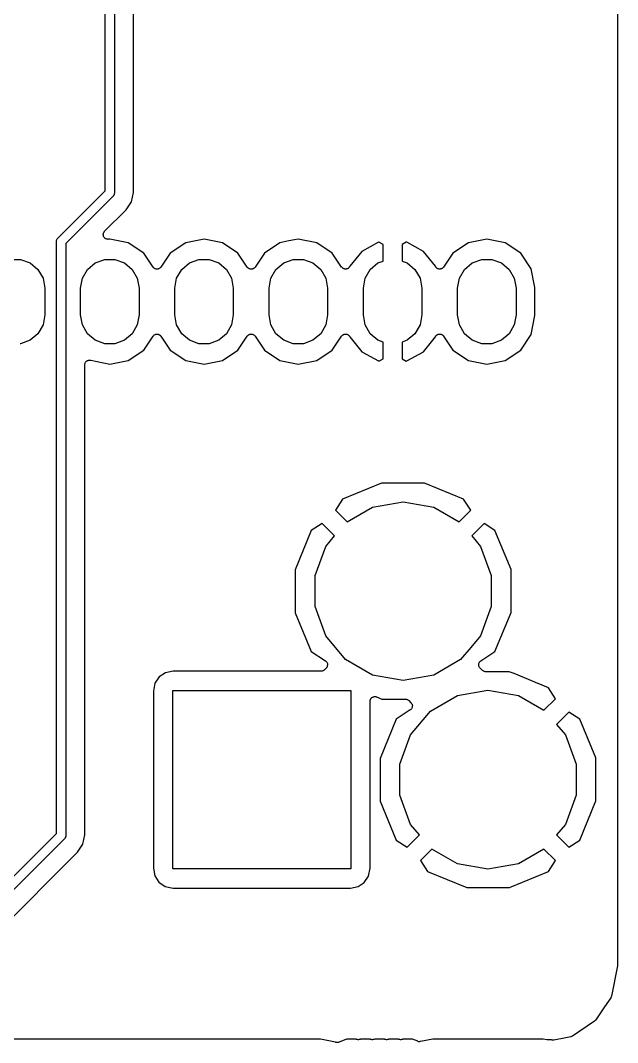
# Model space of a CAD drawing. Extents: x 94.5 to 178, y -163.6 to -72.4.
# Drawn here: x 161.9 to 177.99, y -128.08 to -100.55 of the extents above; entities that cross this region are included whole.
import ezdxf

# ---------------------------------------------------------------- set-up
doc = ezdxf.new("R2010")
doc.units = 0
doc.header["$MEASUREMENT"] = 0
doc.layers.add('BLACK', color=7, linetype='CONTINUOUS')

msp = doc.modelspace()

# ---------------------------------------------------------------- linework, layer by layer
at = {"layer": 'Black'}
for p, q in [((177.992, -75.1118), (177.992, -125.988)), ((164.183, -105.137), (164.183, -94.0154)), ((164.437, -94.0154), (164.437, -105.19)), ((164.945, -105.177), (164.945, -94.4391)), ((162.91, -106.41), (164.183, -105.137)), ((164.437, -105.19), (164.436, -105.196)), ((164.894, -105.432), (164.945, -105.177)), ((164.4, -105.28), (163.127, -106.553)), ((164.403, -105.275), (164.4, -105.28)), ((164.407, -105.272), (164.403, -105.275)), ((164.416, -105.257), (164.407, -105.272)), ((164.425, -105.244), (164.416, -105.257)), ((164.427, -105.238), (164.425, -105.244)), ((164.429, -105.233), (164.427, -105.238)), ((164.432, -105.217), (164.429, -105.233)), ((164.437, -105.201), (164.432, -105.217)), ((164.436, -105.196), (164.437, -105.201)), ((164.842, -105.51), (164.894, -105.432)), ((164.171, -106.227), (164.75, -105.648)), ((164.75, -105.648), (164.842, -105.51)), ((164.842, -105.51), (164.842, -105.51)), ((164.134, -106.306), (164.138, -106.291)), ((164.138, -106.291), (164.14, -106.276)), ((164.14, -106.276), (164.144, -106.27)), ((164.144, -106.27), (164.146, -106.263)), ((164.146, -106.263), (164.154, -106.251)), ((164.154, -106.251), (164.162, -106.237)), ((164.162, -106.237), (164.167, -106.233)), ((164.167, -106.233), (164.171, -106.227)), ((162.873, -106.489), (162.878, -106.473)), ((162.874, -106.494), (162.873, -106.489)), ((162.873, -106.5), (162.874, -106.494)), ((162.873, -122.447), (162.873, -106.5)), ((162.878, -106.473), (162.881, -106.457)), ((162.881, -106.457), (162.883, -106.452)), ((162.883, -106.452), (162.885, -106.446)), ((162.885, -106.446), (162.894, -106.433)), ((162.894, -106.433), (162.903, -106.418)), ((162.903, -106.418), (162.907, -106.415)), ((162.907, -106.415), (162.91, -106.41)), ((163.127, -106.553), (163.127, -122.5)), ((164.135, -106.313), (164.134, -106.306)), ((164.134, -106.32), (164.135, -106.313)), ((164.137, -106.335), (164.134, -106.32)), ((164.138, -106.35), (164.137, -106.335)), ((164.141, -106.356), (164.138, -106.35)), ((164.142, -106.363), (164.141, -106.356)), ((164.15, -106.376), (164.142, -106.363)), ((164.157, -106.39), (164.15, -106.376)), ((164.162, -106.395), (164.157, -106.39)), ((164.165, -106.401), (164.162, -106.395)), ((164.177, -106.41), (164.165, -106.401)), ((164.188, -106.421), (164.177, -106.41)), ((164.194, -106.424), (164.188, -106.421)), ((164.2, -106.428), (164.194, -106.424)), ((164.214, -106.433), (164.2, -106.428)), ((164.228, -106.44), (164.214, -106.433)), ((164.235, -106.44), (164.228, -106.44)), ((164.241, -106.443), (164.235, -106.44)), ((164.257, -106.442), (164.241, -106.443)), ((164.272, -106.444), (164.257, -106.442)), ((164.278, -106.442), (164.272, -106.444)), ((164.285, -106.442), (164.278, -106.442)), ((164.31, -106.437), (164.285, -106.442)), ((164.805, -106.535), (164.31, -106.437)), ((165.224, -106.815), (164.805, -106.535)), ((166.355, -106.535), (165.936, -106.815)), ((166.85, -106.437), (166.355, -106.535)), ((167.345, -106.535), (166.85, -106.437)), ((167.764, -106.815), (167.345, -106.535)), ((168.895, -106.535), (168.476, -106.815)), ((169.136, -106.487), (168.895, -106.535)), ((169.288, -106.457), (169.136, -106.487)), ((169.39, -106.437), (169.288, -106.457)), ((169.288, -106.457), (169.288, -106.457)), ((169.288, -106.457), (169.288, -106.457)), ((169.885, -106.535), (169.39, -106.437)), ((170.304, -106.815), (169.885, -106.535)), ((171.547, -106.522), (171.097, -106.768)), ((171.563, -106.519), (171.547, -106.522)), ((171.676, -106.582), (171.563, -106.519)), ((172.297, -106.519), (172.184, -106.582)), ((172.313, -106.522), (172.297, -106.519)), ((172.763, -106.768), (172.313, -106.522)), ((173.975, -106.535), (173.556, -106.815)), ((174.47, -106.437), (173.975, -106.535)), ((174.965, -106.535), (174.47, -106.437)), ((175.384, -106.815), (174.965, -106.535)), ((165.474, -107.19), (165.224, -106.815)), ((165.936, -106.815), (165.686, -107.19)), ((168.014, -107.19), (167.764, -106.815)), ((168.476, -106.815), (168.226, -107.19)), ((170.554, -107.189), (170.304, -106.815)), ((171.097, -106.768), (170.776, -107.167)), ((171.676, -107.027), (171.676, -106.582)), ((172.184, -106.582), (172.184, -107.027)), ((173.084, -107.167), (172.763, -106.768)), ((173.556, -106.815), (173.306, -107.189)), ((175.664, -107.235), (175.384, -106.815)), ((161.633, -106.985), (161.907, -106.985)), ((161.907, -106.985), (162.164, -107.078)), ((162.164, -107.078), (162.373, -107.254)), ((163.707, -107.254), (163.916, -107.078)), ((163.916, -107.078), (164.173, -106.985)), ((164.173, -106.985), (164.447, -106.985)), ((164.447, -106.985), (164.704, -107.078)), ((164.704, -107.078), (164.913, -107.254)), ((166.247, -107.254), (166.456, -107.078)), ((166.456, -107.078), (166.713, -106.985)), ((166.713, -106.985), (166.987, -106.985)), ((166.987, -106.985), (167.244, -107.078)), ((167.244, -107.078), (167.453, -107.254)), ((168.787, -107.254), (168.996, -107.078)), ((168.996, -107.078), (169.253, -106.985)), ((169.253, -106.985), (169.527, -106.985)), ((169.527, -106.985), (169.784, -107.078)), ((169.784, -107.078), (169.993, -107.254)), ((171.327, -107.254), (171.536, -107.078)), ((171.536, -107.078), (171.676, -107.027)), ((172.184, -107.027), (172.324, -107.078)), ((172.324, -107.078), (172.533, -107.254)), ((173.867, -107.254), (174.076, -107.078)), ((174.076, -107.078), (174.333, -106.985)), ((174.333, -106.985), (174.607, -106.985)), ((174.607, -106.985), (174.864, -107.078)), ((174.864, -107.078), (175.073, -107.254)), ((162.373, -107.254), (162.51, -107.491)), ((163.57, -107.491), (163.707, -107.254)), ((164.913, -107.254), (165.05, -107.491)), ((165.484, -107.2), (165.474, -107.19)), ((165.492, -107.211), (165.484, -107.2)), ((165.499, -107.216), (165.492, -107.211)), ((165.505, -107.222), (165.499, -107.216)), ((165.517, -107.228), (165.505, -107.222)), ((165.529, -107.235), (165.517, -107.228)), ((165.537, -107.237), (165.529, -107.235)), ((165.544, -107.241), (165.537, -107.237)), ((165.558, -107.243), (165.544, -107.241)), ((165.572, -107.246), (165.558, -107.243)), ((165.58, -107.245), (165.572, -107.246)), ((165.588, -107.246), (165.58, -107.245)), ((165.602, -107.243), (165.588, -107.246)), ((165.616, -107.241), (165.602, -107.243)), ((165.623, -107.237), (165.616, -107.241)), ((165.631, -107.235), (165.623, -107.237)), ((165.643, -107.228), (165.631, -107.235)), ((165.655, -107.222), (165.643, -107.228)), ((165.661, -107.216), (165.655, -107.222)), ((165.668, -107.211), (165.661, -107.216)), ((165.676, -107.2), (165.668, -107.211)), ((165.686, -107.19), (165.676, -107.2)), ((166.11, -107.491), (166.247, -107.254)), ((167.453, -107.254), (167.59, -107.491)), ((168.024, -107.2), (168.014, -107.19)), ((168.032, -107.211), (168.024, -107.2)), ((168.039, -107.216), (168.032, -107.211)), ((168.045, -107.222), (168.039, -107.216)), ((168.057, -107.228), (168.045, -107.222)), ((168.069, -107.235), (168.057, -107.228)), ((168.077, -107.237), (168.069, -107.235)), ((168.084, -107.241), (168.077, -107.237)), ((168.098, -107.243), (168.084, -107.241)), ((168.112, -107.246), (168.098, -107.243)), ((168.12, -107.245), (168.112, -107.246)), ((168.128, -107.246), (168.12, -107.245)), ((168.142, -107.243), (168.128, -107.246)), ((168.156, -107.241), (168.142, -107.243)), ((168.163, -107.237), (168.156, -107.241)), ((168.171, -107.235), (168.163, -107.237)), ((168.183, -107.228), (168.171, -107.235)), ((168.195, -107.222), (168.183, -107.228)), ((168.201, -107.216), (168.195, -107.222)), ((168.208, -107.211), (168.201, -107.216)), ((168.216, -107.2), (168.208, -107.211)), ((168.226, -107.19), (168.216, -107.2)), ((168.65, -107.491), (168.787, -107.254)), ((169.993, -107.254), (170.13, -107.491)), ((170.562, -107.197), (170.554, -107.189)), ((170.568, -107.206), (170.562, -107.197)), ((170.577, -107.213), (170.568, -107.206)), ((170.585, -107.221), (170.577, -107.213)), ((170.595, -107.226), (170.585, -107.221)), ((170.603, -107.233), (170.595, -107.226)), ((170.614, -107.236), (170.603, -107.233)), ((170.624, -107.241), (170.614, -107.236)), ((170.635, -107.242), (170.624, -107.241)), ((170.646, -107.245), (170.635, -107.242)), ((170.657, -107.244), (170.646, -107.245)), ((170.668, -107.246), (170.657, -107.244)), ((170.679, -107.243), (170.668, -107.246)), ((170.69, -107.242), (170.679, -107.243)), ((170.7, -107.238), (170.69, -107.242)), ((170.711, -107.235), (170.7, -107.238)), ((170.72, -107.229), (170.711, -107.235)), ((170.73, -107.225), (170.72, -107.229)), ((170.738, -107.217), (170.73, -107.225)), ((170.748, -107.211), (170.738, -107.217)), ((170.754, -107.202), (170.748, -107.211)), ((170.762, -107.194), (170.754, -107.202)), ((170.767, -107.184), (170.762, -107.194)), ((170.774, -107.175), (170.767, -107.184)), ((170.776, -107.167), (170.774, -107.175)), ((171.19, -107.491), (171.327, -107.254)), ((172.533, -107.254), (172.67, -107.491)), ((173.086, -107.175), (173.084, -107.167)), ((173.093, -107.184), (173.086, -107.175)), ((173.098, -107.194), (173.093, -107.184)), ((173.106, -107.202), (173.098, -107.194)), ((173.112, -107.211), (173.106, -107.202)), ((173.122, -107.217), (173.112, -107.211)), ((173.13, -107.225), (173.122, -107.217)), ((173.14, -107.229), (173.13, -107.225)), ((173.149, -107.235), (173.14, -107.229)), ((173.16, -107.238), (173.149, -107.235)), ((173.17, -107.242), (173.16, -107.238)), ((173.181, -107.243), (173.17, -107.242)), ((173.192, -107.246), (173.181, -107.243)), ((173.203, -107.244), (173.192, -107.246)), ((173.214, -107.245), (173.203, -107.244)), ((173.225, -107.242), (173.214, -107.245)), ((173.236, -107.241), (173.225, -107.242)), ((173.246, -107.236), (173.236, -107.241)), ((173.257, -107.233), (173.246, -107.236)), ((173.265, -107.226), (173.257, -107.233)), ((173.275, -107.221), (173.265, -107.226)), ((173.283, -107.213), (173.275, -107.221)), ((173.292, -107.206), (173.283, -107.213)), ((173.298, -107.197), (173.292, -107.206)), ((173.306, -107.189), (173.298, -107.197)), ((173.73, -107.491), (173.867, -107.254)), ((175.073, -107.254), (175.21, -107.491)), ((175.765, -107.742), (175.664, -107.235)), ((162.51, -107.491), (162.557, -107.76)), ((163.523, -107.76), (163.57, -107.491)), ((165.05, -107.491), (165.097, -107.76)), ((166.063, -107.76), (166.11, -107.491)), ((167.59, -107.491), (167.637, -107.76)), ((168.603, -107.76), (168.65, -107.491)), ((170.13, -107.491), (170.177, -107.76)), ((171.143, -107.76), (171.19, -107.491)), ((172.67, -107.491), (172.717, -107.76)), ((173.683, -107.76), (173.73, -107.491)), ((175.21, -107.491), (175.257, -107.76)), ((162.557, -107.76), (162.557, -108.48)), ((163.523, -108.48), (163.523, -107.76)), ((165.097, -107.76), (165.097, -108.48)), ((166.063, -108.48), (166.063, -107.76)), ((167.637, -107.76), (167.637, -108.48)), ((168.603, -108.48), (168.603, -107.76)), ((170.177, -107.76), (170.177, -108.48)), ((171.143, -108.48), (171.143, -107.76)), ((172.717, -107.76), (172.717, -108.48)), ((173.683, -108.48), (173.683, -107.76)), ((175.257, -107.76), (175.257, -108.48)), ((175.765, -108.498), (175.765, -107.742)), ((162.557, -108.48), (162.51, -108.749)), ((163.57, -108.749), (163.523, -108.48)), ((165.097, -108.48), (165.05, -108.749)), ((166.11, -108.749), (166.063, -108.48)), ((167.637, -108.48), (167.59, -108.749)), ((168.65, -108.749), (168.603, -108.48)), ((170.177, -108.48), (170.13, -108.749)), ((171.19, -108.749), (171.143, -108.48)), ((172.717, -108.48), (172.67, -108.749)), ((173.73, -108.749), (173.683, -108.48)), ((175.257, -108.48), (175.21, -108.749)), ((162.51, -108.749), (162.373, -108.986)), ((163.707, -108.986), (163.57, -108.749)), ((165.05, -108.749), (164.913, -108.986)), ((166.247, -108.986), (166.11, -108.749)), ((167.59, -108.749), (167.453, -108.986)), ((168.787, -108.986), (168.65, -108.749)), ((170.13, -108.749), (169.993, -108.986)), ((171.327, -108.986), (171.19, -108.749)), ((172.67, -108.749), (172.533, -108.986)), ((173.867, -108.986), (173.73, -108.749)), ((175.21, -108.749), (175.073, -108.986)), ((175.664, -109.005), (175.765, -108.498)), ((162.373, -108.986), (162.164, -109.162)), ((163.916, -109.162), (163.707, -108.986)), ((164.913, -108.986), (164.704, -109.162)), ((165.474, -109.05), (165.484, -109.04)), ((165.484, -109.04), (165.492, -109.029)), ((165.492, -109.029), (165.499, -109.024)), ((165.499, -109.024), (165.505, -109.018)), ((165.505, -109.018), (165.517, -109.012)), ((165.517, -109.012), (165.529, -109.005)), ((165.529, -109.005), (165.537, -109.003)), ((165.537, -109.003), (165.544, -108.999)), ((165.544, -108.999), (165.558, -108.997)), ((165.558, -108.997), (165.572, -108.994)), ((165.572, -108.994), (165.58, -108.995)), ((165.58, -108.995), (165.588, -108.994)), ((165.588, -108.994), (165.602, -108.997)), ((165.602, -108.997), (165.616, -108.999)), ((165.616, -108.999), (165.623, -109.003)), ((165.623, -109.003), (165.631, -109.005)), ((165.631, -109.005), (165.643, -109.012)), ((165.643, -109.012), (165.655, -109.018)), ((165.655, -109.018), (165.661, -109.024)), ((165.661, -109.024), (165.668, -109.029)), ((165.668, -109.029), (165.676, -109.04)), ((165.676, -109.04), (165.686, -109.05)), ((166.456, -109.162), (166.247, -108.986)), ((167.453, -108.986), (167.244, -109.162)), ((168.014, -109.05), (168.024, -109.04)), ((168.024, -109.04), (168.032, -109.029)), ((168.032, -109.029), (168.039, -109.024)), ((168.039, -109.024), (168.045, -109.018)), ((168.045, -109.018), (168.057, -109.012)), ((168.057, -109.012), (168.069, -109.005)), ((168.069, -109.005), (168.077, -109.003)), ((168.077, -109.003), (168.084, -108.999)), ((168.084, -108.999), (168.098, -108.997)), ((168.098, -108.997), (168.112, -108.994)), ((168.112, -108.994), (168.12, -108.995)), ((168.12, -108.995), (168.128, -108.994)), ((168.128, -108.994), (168.142, -108.997)), ((168.142, -108.997), (168.156, -108.999)), ((168.156, -108.999), (168.163, -109.003)), ((168.163, -109.003), (168.171, -109.005)), ((168.171, -109.005), (168.183, -109.012)), ((168.183, -109.012), (168.195, -109.018)), ((168.195, -109.018), (168.201, -109.024)), ((168.201, -109.024), (168.208, -109.029)), ((168.208, -109.029), (168.216, -109.04)), ((168.216, -109.04), (168.226, -109.05)), ((168.996, -109.162), (168.787, -108.986)), ((169.993, -108.986), (169.784, -109.162)), ((170.554, -109.051), (170.562, -109.043)), ((170.562, -109.043), (170.568, -109.034)), ((170.568, -109.034), (170.577, -109.027)), ((170.577, -109.027), (170.585, -109.019)), ((170.585, -109.019), (170.595, -109.014)), ((170.595, -109.014), (170.603, -109.007)), ((170.603, -109.007), (170.614, -109.004)), ((170.614, -109.004), (170.624, -108.999)), ((170.624, -108.999), (170.635, -108.998)), ((170.635, -108.998), (170.646, -108.995)), ((170.646, -108.995), (170.657, -108.996)), ((170.657, -108.996), (170.668, -108.994)), ((170.668, -108.994), (170.679, -108.997)), ((170.679, -108.997), (170.69, -108.998)), ((170.69, -108.998), (170.7, -109.002)), ((170.7, -109.002), (170.711, -109.005)), ((170.711, -109.005), (170.72, -109.011)), ((170.72, -109.011), (170.73, -109.015)), ((170.73, -109.015), (170.738, -109.023)), ((170.738, -109.023), (170.748, -109.029)), ((170.748, -109.029), (170.754, -109.038)), ((170.754, -109.038), (170.762, -109.046)), ((170.762, -109.046), (170.767, -109.056)), ((171.536, -109.162), (171.327, -108.986)), ((172.533, -108.986), (172.324, -109.162)), ((173.093, -109.056), (173.098, -109.046)), ((173.098, -109.046), (173.106, -109.038)), ((173.106, -109.038), (173.112, -109.029)), ((173.112, -109.029), (173.122, -109.023)), ((173.122, -109.023), (173.13, -109.015)), ((173.13, -109.015), (173.14, -109.011)), ((173.14, -109.011), (173.149, -109.005)), ((173.149, -109.005), (173.16, -109.002)), ((173.16, -109.002), (173.17, -108.998)), ((173.17, -108.998), (173.181, -108.997)), ((173.181, -108.997), (173.192, -108.994)), ((173.192, -108.994), (173.203, -108.996)), ((173.203, -108.996), (173.214, -108.995)), ((173.214, -108.995), (173.225, -108.998)), ((173.225, -108.998), (173.236, -108.999)), ((173.236, -108.999), (173.246, -109.004)), ((173.246, -109.004), (173.257, -109.007)), ((173.257, -109.007), (173.265, -109.014)), ((173.265, -109.014), (173.275, -109.019)), ((173.275, -109.019), (173.283, -109.027)), ((173.283, -109.027), (173.292, -109.034)), ((173.292, -109.034), (173.298, -109.043)), ((173.298, -109.043), (173.306, -109.051)), ((174.076, -109.162), (173.867, -108.986)), ((175.073, -108.986), (174.864, -109.162)), ((175.384, -109.425), (175.664, -109.005)), ((161.907, -109.255), (161.897, -109.255)), ((162.164, -109.162), (161.907, -109.255)), ((164.173, -109.255), (163.916, -109.162)), ((164.447, -109.255), (164.173, -109.255)), ((164.704, -109.162), (164.447, -109.255)), ((165.224, -109.425), (165.474, -109.05)), ((165.686, -109.05), (165.936, -109.425)), ((166.713, -109.255), (166.456, -109.162)), ((166.987, -109.255), (166.713, -109.255)), ((167.244, -109.162), (166.987, -109.255)), ((167.764, -109.425), (168.014, -109.05)), ((168.226, -109.05), (168.476, -109.425)), ((169.253, -109.255), (168.996, -109.162)), ((169.527, -109.255), (169.253, -109.255)), ((169.784, -109.162), (169.527, -109.255)), ((170.304, -109.425), (170.554, -109.051)), ((170.767, -109.056), (170.774, -109.065)), ((170.774, -109.065), (170.776, -109.073)), ((170.776, -109.073), (171.097, -109.472)), ((171.676, -109.213), (171.536, -109.162)), ((171.676, -109.658), (171.676, -109.213)), ((172.324, -109.162), (172.184, -109.213)), ((172.184, -109.213), (172.184, -109.658)), ((172.763, -109.472), (173.084, -109.073)), ((173.084, -109.073), (173.086, -109.065)), ((173.086, -109.065), (173.093, -109.056)), ((173.306, -109.051), (173.556, -109.425)), ((174.333, -109.255), (174.076, -109.162)), ((174.607, -109.255), (174.333, -109.255)), ((174.864, -109.162), (174.607, -109.255)), ((164.805, -109.705), (165.224, -109.425)), ((165.936, -109.425), (166.355, -109.705)), ((167.345, -109.705), (167.764, -109.425)), ((168.476, -109.425), (168.895, -109.705)), ((169.885, -109.705), (170.304, -109.425)), ((171.097, -109.472), (171.547, -109.718)), ((172.313, -109.718), (172.763, -109.472)), ((173.556, -109.425), (173.975, -109.705)), ((174.965, -109.705), (175.384, -109.425)), ((163.635, -109.814), (163.64, -109.796)), ((163.636, -109.818), (163.635, -109.814)), ((163.635, -109.822), (163.636, -109.818)), ((163.635, -122.487), (163.635, -109.822)), ((163.64, -109.796), (163.643, -109.779)), ((163.643, -109.779), (163.645, -109.775)), ((163.645, -109.775), (163.646, -109.771)), ((163.646, -109.771), (163.656, -109.756)), ((163.656, -109.756), (163.665, -109.74)), ((163.665, -109.74), (163.668, -109.738)), ((163.668, -109.738), (163.67, -109.734)), ((163.67, -109.734), (163.685, -109.724)), ((163.685, -109.724), (163.699, -109.712)), ((163.699, -109.712), (163.702, -109.711)), ((163.702, -109.711), (163.706, -109.708)), ((163.706, -109.708), (163.723, -109.703)), ((163.723, -109.703), (163.74, -109.697)), ((163.74, -109.697), (163.744, -109.697)), ((163.744, -109.697), (163.748, -109.696)), ((163.748, -109.696), (163.766, -109.697)), ((163.766, -109.697), (163.784, -109.697)), ((163.784, -109.697), (163.788, -109.698)), ((163.788, -109.698), (163.792, -109.699)), ((163.792, -109.699), (163.799, -109.702)), ((163.799, -109.702), (164.31, -109.803)), ((164.31, -109.803), (164.805, -109.705)), ((166.355, -109.705), (166.85, -109.803)), ((166.85, -109.803), (167.345, -109.705)), ((168.895, -109.705), (169.39, -109.803)), ((169.39, -109.803), (169.885, -109.705)), ((171.547, -109.718), (171.563, -109.721)), ((171.563, -109.721), (171.676, -109.658)), ((172.184, -109.658), (172.297, -109.721)), ((172.297, -109.721), (172.313, -109.718)), ((173.975, -109.705), (174.47, -109.803)), ((174.47, -109.803), (174.965, -109.705)), ((171.63, -113.013), (170.584, -113.446)), ((172.787, -113.011), (171.63, -113.013)), ((173.844, -113.446), (172.787, -113.011)), ((170.584, -113.446), (170.392, -113.739)), ((174.036, -113.739), (173.844, -113.446)), ((170.705, -114.051), (171.39, -113.656)), ((171.39, -113.656), (172.214, -113.511)), ((172.214, -113.511), (173.038, -113.656)), ((173.038, -113.656), (173.723, -114.051)), ((170.392, -113.739), (170.705, -114.051)), ((173.723, -114.051), (174.036, -113.739)), ((170.033, -114.098), (169.74, -114.29)), ((170.366, -114.431), (170.033, -114.098)), ((174.288, -114.205), (174.062, -114.431)), ((174.395, -114.098), (174.288, -114.205)), ((174.288, -114.205), (174.288, -114.205)), ((174.288, -114.205), (174.288, -114.205)), ((174.688, -114.29), (174.395, -114.098)), ((169.74, -114.29), (169.305, -115.347)), ((170.127, -114.715), (170.366, -114.431)), ((174.062, -114.431), (174.301, -114.715)), ((175.121, -115.336), (174.688, -114.29)), ((169.841, -115.502), (170.127, -114.715)), ((174.301, -114.715), (174.587, -115.502)), ((169.305, -115.347), (169.307, -116.504)), ((175.123, -116.493), (175.121, -115.336)), ((169.841, -116.338), (169.841, -115.502)), ((174.587, -115.502), (174.587, -116.338)), ((170.127, -117.125), (169.841, -116.338)), ((174.587, -116.338), (174.301, -117.125)), ((169.307, -116.504), (169.74, -117.55)), ((174.688, -117.55), (175.123, -116.493)), ((170.665, -117.766), (170.127, -117.125)), ((174.301, -117.125), (174.036, -117.441)), ((169.74, -117.55), (170.12, -117.798)), ((174.036, -117.441), (173.763, -117.766)), ((174.308, -117.798), (174.688, -117.55)), ((170.12, -117.798), (170.121, -117.799)), ((170.121, -117.799), (170.123, -117.8)), ((170.123, -117.8), (170.137, -117.814)), ((170.137, -117.814), (170.152, -117.828)), ((170.152, -117.828), (170.153, -117.83)), ((170.153, -117.83), (170.154, -117.831)), ((170.154, -117.831), (170.163, -117.85)), ((170.163, -117.85), (170.172, -117.868)), ((171.39, -118.184), (170.665, -117.766)), ((173.763, -117.766), (173.038, -118.184)), ((174.256, -117.868), (174.265, -117.85)), ((174.265, -117.85), (174.274, -117.831)), ((174.274, -117.831), (174.275, -117.83)), ((174.275, -117.83), (174.276, -117.828)), ((174.276, -117.828), (174.291, -117.814)), ((174.291, -117.814), (174.305, -117.8)), ((174.305, -117.8), (174.307, -117.799)), ((174.307, -117.799), (174.308, -117.798)), ((165.81, -118.119), (165.64, -118.231)), ((166.016, -118.079), (165.81, -118.119)), ((170.002, -118.079), (166.016, -118.079)), ((170.008, -118.078), (170.002, -118.079)), ((170.013, -118.079), (170.008, -118.078)), ((170.029, -118.074), (170.013, -118.079)), ((170.046, -118.072), (170.029, -118.074)), ((170.05, -118.069), (170.046, -118.072)), ((170.056, -118.067), (170.05, -118.069)), ((170.069, -118.058), (170.056, -118.067)), ((170.084, -118.05), (170.069, -118.058)), ((170.087, -118.045), (170.084, -118.05)), ((170.092, -118.042), (170.087, -118.045)), ((170.14, -117.994), (170.092, -118.042)), ((170.141, -117.992), (170.14, -117.994)), ((170.143, -117.991), (170.141, -117.992)), ((170.154, -117.974), (170.143, -117.991)), ((170.165, -117.958), (170.154, -117.974)), ((170.166, -117.956), (170.165, -117.958)), ((170.167, -117.954), (170.166, -117.956)), ((170.171, -117.935), (170.167, -117.954)), ((170.177, -117.915), (170.171, -117.935)), ((170.172, -117.868), (170.172, -117.87)), ((170.172, -117.87), (170.173, -117.871)), ((170.173, -117.871), (170.174, -117.891)), ((170.174, -117.891), (170.177, -117.911)), ((170.177, -117.911), (170.176, -117.913)), ((170.176, -117.913), (170.177, -117.915)), ((174.251, -117.911), (174.254, -117.891)), ((174.252, -117.913), (174.251, -117.911)), ((174.251, -117.915), (174.252, -117.913)), ((174.257, -117.935), (174.251, -117.915)), ((174.254, -117.891), (174.255, -117.871)), ((174.255, -117.871), (174.256, -117.87)), ((174.256, -117.87), (174.256, -117.868)), ((174.261, -117.954), (174.257, -117.935)), ((174.262, -117.956), (174.261, -117.954)), ((174.263, -117.958), (174.262, -117.956)), ((174.274, -117.974), (174.263, -117.958)), ((174.285, -117.991), (174.274, -117.974)), ((174.287, -117.992), (174.285, -117.991)), ((174.288, -117.994), (174.287, -117.992)), ((174.349, -118.055), (174.288, -117.994)), ((174.353, -118.058), (174.349, -118.055)), ((174.357, -118.062), (174.353, -118.058)), ((174.371, -118.07), (174.357, -118.062)), ((174.385, -118.08), (174.371, -118.07)), ((174.39, -118.081), (174.385, -118.08)), ((174.395, -118.084), (174.39, -118.081)), ((174.411, -118.087), (174.395, -118.084)), ((174.427, -118.091), (174.411, -118.087)), ((174.433, -118.091), (174.427, -118.091)), ((174.439, -118.092), (174.433, -118.091)), ((175.073, -118.091), (174.439, -118.092)), ((175.202, -118.144), (175.073, -118.091)), ((165.526, -118.4), (165.483, -118.612)), ((165.64, -118.231), (165.526, -118.4)), ((172.214, -118.329), (171.39, -118.184)), ((173.038, -118.184), (172.214, -118.329)), ((175.765, -118.376), (175.202, -118.144)), ((175.778, -118.381), (175.765, -118.376)), ((175.844, -118.408), (175.778, -118.381)), ((175.856, -118.413), (175.844, -118.408)), ((175.844, -118.408), (175.844, -118.408)), ((175.844, -118.408), (175.844, -118.408)), ((165.483, -118.612), (165.483, -123.388)), ((166.004, -123.4), (166.004, -118.6)), ((166.004, -118.6), (170.804, -118.6)), ((170.804, -118.6), (170.804, -123.4)), ((173.676, -118.736), (174.5, -118.591)), ((174.5, -118.591), (175.324, -118.736)), ((176.13, -118.526), (175.856, -118.413)), ((175.856, -118.413), (175.856, -118.413)), ((176.322, -118.819), (176.13, -118.526)), ((171.325, -118.889), (171.327, -118.875)), ((171.325, -123.388), (171.325, -118.889)), ((171.327, -118.875), (171.328, -118.862)), ((171.328, -118.862), (171.331, -118.854)), ((171.331, -118.854), (171.332, -118.845)), ((171.332, -118.845), (171.339, -118.833)), ((171.339, -118.833), (171.345, -118.821)), ((171.345, -118.821), (171.35, -118.815)), ((171.35, -118.815), (171.354, -118.807)), ((171.354, -118.807), (171.365, -118.798)), ((171.365, -118.798), (171.374, -118.788)), ((171.374, -118.788), (171.382, -118.784)), ((171.382, -118.784), (171.388, -118.779)), ((171.388, -118.779), (171.401, -118.774)), ((171.401, -118.774), (171.413, -118.768)), ((171.413, -118.768), (171.422, -118.767)), ((171.422, -118.767), (171.43, -118.764)), ((171.43, -118.764), (171.443, -118.764)), ((171.443, -118.764), (171.457, -118.762)), ((171.457, -118.762), (171.465, -118.764)), ((171.465, -118.764), (171.474, -118.764)), ((171.474, -118.764), (171.487, -118.768)), ((171.487, -118.768), (171.5, -118.771)), ((171.5, -118.771), (171.641, -118.829)), ((171.641, -118.829), (172.275, -118.828)), ((172.275, -118.828), (172.281, -118.829)), ((172.281, -118.829), (172.287, -118.829)), ((172.287, -118.829), (172.303, -118.833)), ((172.303, -118.833), (172.319, -118.836)), ((172.319, -118.836), (172.324, -118.839)), ((172.324, -118.839), (172.329, -118.84)), ((172.329, -118.84), (172.343, -118.85)), ((172.343, -118.85), (172.357, -118.858)), ((172.357, -118.858), (172.361, -118.862)), ((172.361, -118.862), (172.365, -118.865)), ((172.365, -118.865), (172.426, -118.926)), ((172.426, -118.926), (172.427, -118.928)), ((172.427, -118.928), (172.429, -118.929)), ((172.429, -118.929), (172.44, -118.946)), ((172.44, -118.946), (172.451, -118.962)), ((172.951, -119.154), (173.676, -118.736)), ((175.324, -118.736), (176.009, -119.131)), ((176.009, -119.131), (176.322, -118.819)), ((172.406, -119.122), (172.026, -119.37)), ((172.407, -119.121), (172.406, -119.122)), ((172.409, -119.12), (172.407, -119.121)), ((172.423, -119.106), (172.409, -119.12)), ((172.413, -119.795), (172.951, -119.154)), ((172.438, -119.092), (172.423, -119.106)), ((172.439, -119.09), (172.438, -119.092)), ((172.44, -119.089), (172.439, -119.09)), ((172.449, -119.07), (172.44, -119.089)), ((172.458, -119.052), (172.449, -119.07)), ((172.451, -118.962), (172.452, -118.964)), ((172.452, -118.964), (172.453, -118.966)), ((172.453, -118.966), (172.457, -118.985)), ((172.457, -118.985), (172.463, -119.005)), ((172.459, -119.049), (172.458, -119.05)), ((172.458, -119.05), (172.458, -119.052)), ((172.46, -119.029), (172.459, -119.049)), ((172.463, -119.009), (172.46, -119.029)), ((172.463, -119.005), (172.462, -119.007)), ((172.462, -119.007), (172.463, -119.009)), ((176.681, -119.178), (176.574, -119.285)), ((176.974, -119.37), (176.681, -119.178)), ((172.026, -119.37), (171.591, -120.427)), ((176.574, -119.285), (176.348, -119.511)), ((176.348, -119.511), (176.587, -119.795)), ((176.574, -119.285), (176.574, -119.285)), ((176.574, -119.285), (176.574, -119.285)), ((177.407, -120.416), (176.974, -119.37)), ((172.127, -120.582), (172.413, -119.795)), ((176.587, -119.795), (176.873, -120.582)), ((171.591, -120.427), (171.593, -121.584)), ((172.127, -121.418), (172.127, -120.582)), ((176.873, -120.582), (176.873, -121.418)), ((177.409, -121.573), (177.407, -120.416)), ((172.413, -122.205), (172.127, -121.418)), ((176.873, -121.418), (176.587, -122.205)), ((171.593, -121.584), (172.026, -122.63)), ((176.974, -122.63), (177.409, -121.573)), ((172.652, -122.489), (172.413, -122.205)), ((176.587, -122.205), (176.348, -122.489)), ((157.947, -127.373), (162.873, -122.447)), ((163.122, -122.527), (163.119, -122.543)), ((163.127, -122.511), (163.122, -122.527)), ((163.127, -122.5), (163.126, -122.506)), ((163.126, -122.506), (163.127, -122.511)), ((163.584, -122.742), (163.635, -122.487)), ((172.319, -122.822), (172.652, -122.489)), ((176.348, -122.489), (176.681, -122.822)), ((163.09, -122.59), (158.09, -127.59)), ((163.093, -122.585), (163.09, -122.59)), ((163.097, -122.582), (163.093, -122.585)), ((163.106, -122.567), (163.097, -122.582)), ((163.115, -122.554), (163.106, -122.567)), ((163.117, -122.548), (163.115, -122.554)), ((163.119, -122.543), (163.117, -122.548)), ((163.532, -122.82), (163.584, -122.742)), ((172.026, -122.63), (172.319, -122.822)), ((176.681, -122.822), (176.974, -122.63)), ((158.623, -127.775), (163.44, -122.958)), ((163.44, -122.958), (163.532, -122.82)), ((163.532, -122.82), (163.532, -122.82)), ((172.991, -122.869), (172.678, -123.181)), ((173.676, -123.264), (172.991, -122.869)), ((176.009, -122.869), (175.324, -123.264)), ((176.322, -123.181), (176.009, -122.869)), ((172.678, -123.181), (172.87, -123.474)), ((174.5, -123.409), (173.676, -123.264)), ((175.324, -123.264), (174.5, -123.409)), ((176.13, -123.474), (176.322, -123.181)), ((165.483, -123.388), (165.523, -123.594)), ((165.523, -123.594), (165.635, -123.764)), ((170.804, -123.4), (166.004, -123.4)), ((171.168, -123.769), (171.282, -123.6)), ((171.282, -123.6), (171.325, -123.388)), ((172.87, -123.474), (173.927, -123.909)), ((175.084, -123.907), (176.13, -123.474)), ((165.635, -123.764), (165.804, -123.878)), ((165.804, -123.878), (166.016, -123.921)), ((170.792, -123.921), (170.998, -123.881)), ((170.998, -123.881), (171.168, -123.769)), ((173.927, -123.909), (175.084, -123.907)), ((166.016, -123.921), (170.792, -123.921)), ((177.99, -126.013), (177.827, -126.83)), ((177.992, -125.988), (177.99, -125.999)), ((177.99, -125.999), (177.99, -126.01)), ((177.99, -126.01), (177.99, -126.012)), ((177.99, -126.012), (177.99, -126.013)), ((177.808, -126.876), (177.642, -127.124)), ((177.809, -126.873), (177.808, -126.876)), ((177.811, -126.871), (177.809, -126.873)), ((177.818, -126.853), (177.811, -126.871)), ((177.826, -126.835), (177.818, -126.853)), ((177.827, -126.83), (177.826, -126.833)), ((177.826, -126.833), (177.826, -126.835)), ((177.642, -127.124), (177.409, -127.473)), ((177.642, -127.124), (177.642, -127.124)), ((177.642, -127.124), (177.642, -127.124)), ((177.391, -127.491), (177.378, -127.505)), ((177.405, -127.478), (177.391, -127.491)), ((177.407, -127.476), (177.405, -127.478)), ((177.409, -127.474), (177.407, -127.476)), ((177.409, -127.473), (177.409, -127.474)), ((177.374, -127.509), (176.776, -127.908)), ((177.376, -127.507), (177.374, -127.509)), ((177.378, -127.505), (177.376, -127.507)), ((169.987, -127.992), (158.713, -127.992)), ((170.395, -128.073), (169.987, -127.992)), ((170.685, -127.993), (170.49, -128.073)), ((170.946, -127.993), (170.685, -127.993)), ((170.957, -127.998), (170.946, -127.993)), ((170.963, -127.999), (170.957, -127.998)), ((170.967, -128.001), (170.963, -127.999)), ((170.984, -128.003), (170.967, -128.001)), ((171, -128.007), (170.984, -128.003)), ((171.006, -128.006), (171, -128.007)), ((171.011, -128.007), (171.006, -128.006)), ((171.027, -128.004), (171.011, -128.007)), ((171.044, -128.001), (171.027, -128.004)), ((171.049, -127.999), (171.044, -128.001)), ((171.054, -127.998), (171.049, -127.999)), ((171.066, -127.993), (171.054, -127.998)), ((171.327, -127.993), (171.066, -127.993)), ((171.338, -127.998), (171.327, -127.993)), ((171.344, -127.999), (171.338, -127.998)), ((171.348, -128.001), (171.344, -127.999)), ((171.365, -128.003), (171.348, -128.001)), ((171.381, -128.007), (171.365, -128.003)), ((171.387, -128.006), (171.381, -128.007)), ((171.392, -128.007), (171.387, -128.006)), ((171.408, -128.004), (171.392, -128.007)), ((171.425, -128.001), (171.408, -128.004)), ((171.43, -127.999), (171.425, -128.001)), ((171.435, -127.998), (171.43, -127.999)), ((171.447, -127.993), (171.435, -127.998)), ((171.708, -127.993), (171.447, -127.993)), ((171.719, -127.998), (171.708, -127.993)), ((171.725, -127.999), (171.719, -127.998)), ((171.729, -128.001), (171.725, -127.999)), ((171.746, -128.003), (171.729, -128.001)), ((171.762, -128.007), (171.746, -128.003)), ((171.768, -128.006), (171.762, -128.007)), ((171.773, -128.007), (171.768, -128.006)), ((171.789, -128.004), (171.773, -128.007)), ((171.806, -128.001), (171.789, -128.004)), ((171.811, -127.999), (171.806, -128.001)), ((171.816, -127.998), (171.811, -127.999)), ((171.828, -127.993), (171.816, -127.998)), ((172.089, -127.993), (171.828, -127.993)), ((172.1, -127.998), (172.089, -127.993)), ((172.106, -127.999), (172.1, -127.998)), ((172.11, -128.001), (172.106, -127.999)), ((172.127, -128.003), (172.11, -128.001)), ((172.143, -128.007), (172.127, -128.003)), ((172.149, -128.006), (172.143, -128.007)), ((172.154, -128.007), (172.149, -128.006)), ((172.17, -128.004), (172.154, -128.007)), ((172.187, -128.001), (172.17, -128.004)), ((172.192, -127.999), (172.187, -128.001)), ((172.197, -127.998), (172.192, -127.999)), ((172.209, -127.993), (172.197, -127.998)), ((172.47, -127.993), (172.209, -127.993)), ((172.609, -128.05), (172.47, -127.993)), ((173.013, -127.992), (172.682, -128.058)), ((175.987, -127.992), (173.013, -127.992)), ((176.085, -128.011), (175.987, -127.992)), ((176.097, -128.012), (176.085, -128.011)), ((176.11, -128.014), (176.097, -128.012)), ((176.209, -128.014), (176.11, -128.014)), ((176.227, -128.017), (176.209, -128.014)), ((176.229, -128.017), (176.227, -128.017)), ((176.232, -128.018), (176.229, -128.017)), ((176.251, -128.018), (176.232, -128.018)), ((176.271, -128.018), (176.251, -128.018)), ((176.273, -128.017), (176.271, -128.018)), ((176.276, -128.017), (176.273, -128.017)), ((176.322, -128.008), (176.276, -128.017)), ((176.509, -127.971), (176.322, -128.008)), ((176.73, -127.927), (176.509, -127.971)), ((176.733, -127.926), (176.73, -127.927)), ((176.735, -127.926), (176.733, -127.926)), ((176.753, -127.918), (176.735, -127.926)), ((176.771, -127.911), (176.753, -127.918)), ((176.773, -127.909), (176.771, -127.911)), ((176.776, -127.908), (176.773, -127.909)), ((170.403, -128.077), (170.395, -128.073)), ((170.407, -128.078), (170.403, -128.077)), ((170.411, -128.079), (170.407, -128.078)), ((170.429, -128.081), (170.411, -128.079)), ((170.447, -128.083), (170.429, -128.081)), ((170.451, -128.082), (170.447, -128.083)), ((170.455, -128.082), (170.451, -128.082)), ((170.472, -128.077), (170.455, -128.082)), ((170.49, -128.073), (170.472, -128.077)), ((172.623, -128.054), (172.609, -128.05)), ((172.638, -128.059), (172.623, -128.054)), ((172.645, -128.059), (172.638, -128.059)), ((172.652, -128.06), (172.645, -128.059)), ((172.667, -128.058), (172.652, -128.06)), ((172.682, -128.058), (172.667, -128.058))]:
    msp.add_line(p, q, dxfattribs=at)

doc.saveas('drawing.dxf')
